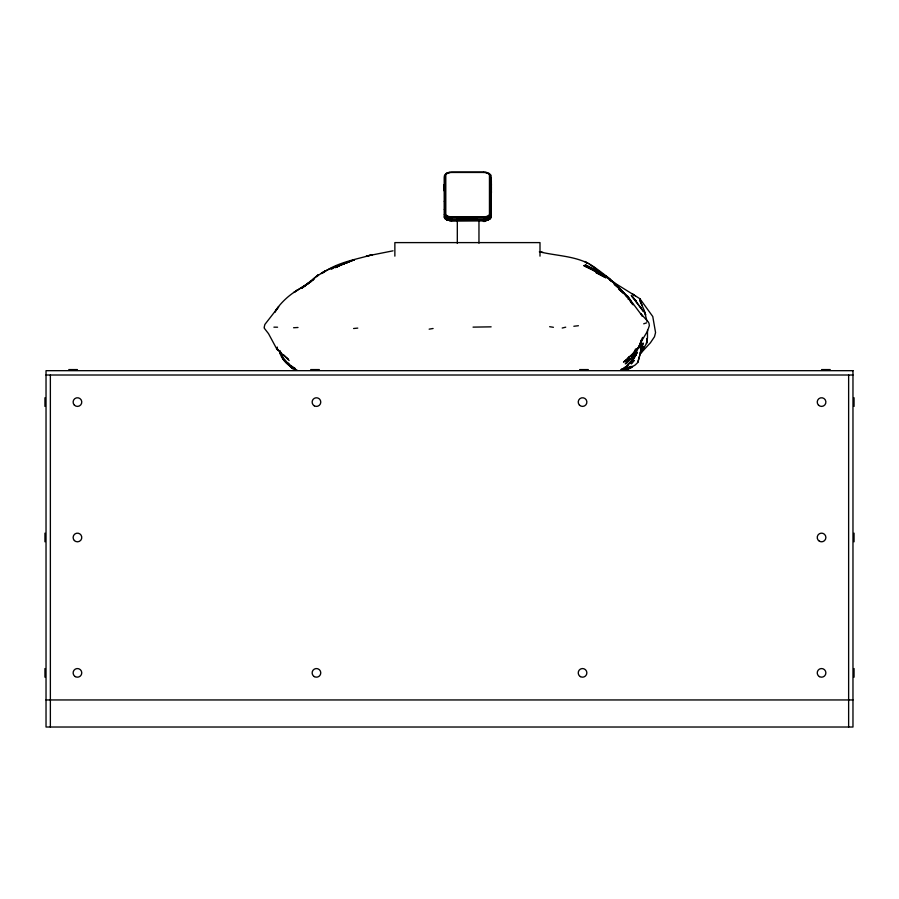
<?xml version="1.0" encoding="UTF-8"?>
<svg xmlns="http://www.w3.org/2000/svg" width="899" height="899" viewBox="0 0 899 899"><rect width="100%" height="100%" fill="white"/><g stroke="black" fill="none" stroke-linecap="round" stroke-linejoin="round"><path stroke-width="1.35" d="M443.904 190.633L443.904 184.655M444.308 190.689L444.308 184.542M465.019 218.524L466.188 218.94M465.603 218.479L468.626 218.187L468.076 218.94M490.944 193.027L490.944 183.857M491.079 193.027L491.079 186.936M491.079 186.711L491.079 183.879M491.36 183.924L491.36 192.982L491.36 191.251M491.36 189.97L491.36 186.756M491.36 185.643L491.36 183.947M444.308 189.172L444.308 188.599M641.515 339.496L640.818 351.52L637.841 362.454L635.132 365.05L628.12 369.231M489.977 216.367L487.303 217.704C489.27 222.997 475.638 222.109 489.977 218.637L490.944 214.569M640.425 348.745L641.234 341.294L632.761 360.319L627.39 364.848L632.761 360.319L637.177 352.509L633.964 358.094L632.323 360.094L636.29 354.464L628.232 364.432L630.615 362.185L629.581 363.174M641.178 343.676L641.268 341.317L638.964 347.711M464.48 219.457L465.322 219.884M444.308 214.569L446.443 217.131L449.725 218.075L449.77 220.66L449.905 219.997L485.359 219.997L485.449 220.682L485.539 218.075L487.303 217.704M276.746 347.598L278.218 350.486L276.746 347.598L276.971 349.351L288.399 359.51L283.781 354.993M637.301 348.745L635.469 350.43L639.717 345.935L639.818 344.059M647.482 330.147L647.482 337.9L646.448 343.508L647.089 341.35L647.201 339.181L646.448 343.508L641.043 352.959L641.751 350.689M641.088 342.373L641.234 340.901M646.864 340.272L647.055 338.485M488.326 219.142L488.674 219.738L488.809 217.131M487.202 220.3L489.977 218.637M490.607 181.497L490.697 175.024L488.809 173.383M444.308 201.354L445.005 200.758M444.308 209.512L445.005 208.916M458.726 219.356L457.917 219.255L458.726 219.098M460.524 219.255L461.232 219.513M461.94 219.289L462.547 218.884M471.705 219.637L471.705 219.053M471.705 219.558L472.413 219.311L471.705 219.131M473.02 219.637L473.02 219.053M473.604 219.637L473.604 219.053M474.267 219.053L474.357 219.693M474.267 219.558L474.964 219.401L474.357 219.075M476.212 219.053L475.919 219.738L475.627 219.053M477.032 219.131L477.684 219.558L477.032 219.053M490.674 217.906L489.371 219.053L490.697 217.749L490.742 192.42M277.319 347.081L276.971 349.351L268.52 333.664L264.194 328.09M449.815 220.682L451.601 220.772L451.568 218.199L449.725 218.075M632.345 355.465L631.986 357.375L635.571 348.947M637.796 362.331L643.133 342.991L640.605 352.048L642.336 349.25L640.29 352.475M464.614 218.075C464.783 219.884 469.469 219.873 469.649 218.075M264.194 327.326L264.857 324.472L278.679 306.705L274.914 312.144L276.162 309.728C281.758 301.839 289.186 295.063 297.49 290.074L293.917 292.467L308.683 283.084L297.063 290.31M642.515 337.417L639.717 345.935M444.556 177.283L444.556 217.749C446.061 219.57 443.443 214.951 444.645 218.041M490.371 218.221L490.944 216.828L490.607 218.041M468.604 218.963L465.716 219.03M642.324 347.149L640.605 352.048L643.493 346.789L640.538 352.082M641.751 339.496L640.324 343.249L641.212 341.451M632.761 360.319L633.964 356.847M483.673 220.806L483.696 218.199L485.539 218.075M640.639 352.161L641.684 349.733L640.538 352.228M451.59 220.806L449.725 220.334M628.693 356.959L627.704 359.106L623.513 362.128L631.177 355.352L625.153 361.353L628.682 358.072L627.704 359.106L636.604 349.374M490.438 181.553L490.697 177.283M641.661 340.541L640.796 342.35L647.46 331.237L649.359 325.595L648.921 322.955M489.888 218.907L488.326 219.738M457.22 218.951L456.726 219.513M459.22 219.008L459.973 219.098M462.738 219.356L462.131 218.951M640.92 351.599L642.875 347.643L640.403 352.127M464.592 218.738L464.48 219.525M465.592 220.098L469.784 219.457M638.897 346.329L640.762 343.373M641.043 352.959L650.415 342.777L654.494 336.743L655.562 332.574L652.764 316.515L639.886 298.726L632.593 294.108L635.571 296.007M323.191 272.79C337.181 262.407 355.97 259.44 372.602 254.664L366.298 256.136L393.043 250.821M316.808 276.645C327.169 267.632 342.025 265.284 354.386 259.665L337.339 266.385L348.216 262.07L345.677 263.059M489.371 218.457L490.034 217.659M489.528 219.086L490.697 217.749M456.726 218.94L457.018 219.614L457.119 218.85M457.31 219.513L457.31 218.94M633.357 354.79L635.548 351.925L632.166 357.544L625.266 363.859L630.188 358.521M301.626 288.388L318.415 274.678L313.324 279.151M302.042 287.961L313.965 279.263L303.806 286.523M321.527 273.431L325.337 270.813L321.089 273.633M302.716 287.444L310.953 281.567L305.649 284.927M460.535 219.289L461.142 219.57L461.142 218.884M475.627 219.131L476.335 219.378M447.96 217.704L448.129 220.334L448.309 219.671M490.438 192.577L490.742 217.243M625.412 369.332L630.559 366.455L626.749 368.59M331.214 269.307L333.686 267.981M465.075 218.569L464.704 219.57M336.327 266.756L338.788 265.52L334.709 267.486M623.187 369.41L626.513 367.77L624.895 368.568M335.316 267.666L338.26 266.25M629.21 368.455L631.93 367.152L627.727 369.118M338.148 266.295L335.956 267.318L343.047 264.137M627.727 368.804L632.3 366.309L626.457 369.343M625.243 369.073L627.457 368.062L623.962 369.658M621.838 369.231L627.614 366.455L620.67 369.68M488.798 219.536L486.955 220.266L486.955 219.671M342.261 264.239L354.386 259.665M346.52 262.677L336.35 266.396L348.216 262.07M459.367 218.951L459.928 219.086M473.604 219.131L472.919 219.468M446.938 219.142L446.589 219.738L446.443 217.131M643.695 323.809L646.696 322.808M469.244 219.918L468.671 220.098M562.212 328.034L565.718 327.18M449.725 172.439L446.443 173.383L444.308 175.946L444.342 216.985M485.359 220.592L487.292 220.12M429.149 329.158L433.093 328.495M445.286 216.367L445.882 219.053M573.843 326.258L578.417 325.73M353.588 328.517L357.768 328.101M465.3 218.378L468.671 218.423M485.527 220.48L451.568 220.705L446.443 219.39M293.568 327.742L298.007 327.494M473.054 327.124L491.124 326.843M451.568 218.199L483.696 218.199M451.568 220.457L483.696 220.457M451.568 220.603L483.696 220.603M68.773 369.59L77.449 369.59M310.683 369.59L319.347 369.59M579.653 369.59L588.317 369.59M821.551 369.59L830.226 369.59M46.029 375.007L852.971 375.007M46.029 699.95L852.971 699.95M273.914 327.157L277.566 327.202M648.482 322.157L640.627 313.493L642.493 316.268L627.626 296.4L628.098 299.131M468.671 218.356L469.244 218.524M549.649 326.708L553.413 327.292M540.366 252.001C557.852 256.148 577.518 255.979 592.857 266.126C605.218 274.746 617.265 284.264 626.603 296.209M539.344 251.832L543.086 252.428M485.539 172.439L487.303 172.799M448.005 220.233L449.905 220.592M446.466 219.536L448.309 220.266M296.94 369.995L292.714 368.208L294.85 369.118M596.217 271.835L583.754 265.531L606.589 276.33L617.085 285.612L623.76 293.153M587.856 267.396L585.294 266.16L591.834 269.385M281.679 354.981C282.702 361.196 288.748 364.915 293.074 368.882L285.803 362.117L295.355 368.68C288.298 365.5 280.589 359.218 279.701 351.127M595.823 270.273L585.182 264.778L603.881 275.206M592.553 269.655L596.228 271.689M289.736 365.724L292.231 367.152M588.508 263.576L584.923 261.497L586.856 263.171M592.385 269.599L594.497 270.835M610.5 280.409L634.346 295.22M610.41 280.376L614.601 282.949L611.219 280.78M445.286 218.637L446.938 219.738M445.365 218.907L446.691 219.783M589.564 264.284L610.635 280.364M596.206 268.857L593.789 267.127M609.724 279.578L612.747 281.96M607.23 277.004L609.87 279.117M609.612 279.522L612.298 281.724M290.074 366.354L292.074 368.039M614.051 284.073L618.624 288.051L614.927 284.814M608.96 278.476L610.342 279.746M623.288 293.22L618.849 289.242L628.199 296.704L631.356 301.918M286.444 357.757L289.163 360.51M612.084 281.398L615.871 285.298M626.625 296.041L617.512 286.32L627.502 297.468M444.556 217.749L445.735 219.086M444.578 217.906L445.466 219.008M626.165 295.67L627.367 297.232M632.93 297.513L631.278 295.344L643.695 311.762L634.582 299.693M629.143 299.176L631.93 303.143M640.234 306.615L641.189 307.919M628.862 299.052L632.098 303.795M630.637 301.356L633.053 304.783M288.467 363.117L289.815 365.556L283.309 357.937L280.297 352.284M642.234 305.559L640.38 301.772L644.1 310.065L647.055 321.392M282.297 356.959L283.252 359.263L282.072 356.06M280.6 351.914L282.005 355.712M640.998 303.03L639.886 298.726L640.043 301.345M490.697 175.024L490.854 217.131M490.674 177.44L490.854 178.508M490.506 177.732L490.809 184.261M445.005 216.805L445.23 217.659M444.825 217.389L445.05 218.266M444.511 217.243L444.893 218.221M279.578 350.779L280.05 353.206L279.724 350.543M279.634 352.228L279.881 353.633M279.803 351.172L280.05 353.206M647.022 340.586L647.089 341.35M854.05 397.751L854.05 406.415M854.05 533.141L854.05 541.805M854.05 668.541L854.05 677.205M848.634 375.007L848.634 727.021M539.996 256.148L539.996 242.606L394.863 242.606L394.863 256.148M491.36 180.8L491.36 184.115M490.607 192.521L490.607 217.333M478.965 220.817L478.965 243.168M457.31 221.087L457.31 243.438M444.825 200.78L444.825 208.939M444.657 200.837L444.657 208.995M50.366 375.007L50.366 727.021M44.95 397.751L44.95 406.415M44.95 533.141L44.95 541.805M44.95 668.541L44.95 677.205M634.098 360.51L631.267 363.735L634.098 360.51M627.907 365.443L624.85 367.466L627.907 365.443M483.651 172.069L451.613 172.069A6.608 3.304 0 0 0 445.005 175.372L445.005 213.951A6.608 3.304 0 0 0 451.613 217.255L483.651 217.255A6.608 3.304 0 0 0 490.258 213.951L490.258 175.372A6.608 3.304 0 0 0 483.651 172.069M483.651 172.462L451.613 172.462A5.81 2.911 0 0 0 445.792 175.372L445.792 213.951A5.81 2.911 0 0 0 451.613 216.861L483.651 216.861A5.81 2.911 0 0 0 489.461 213.951L489.461 175.372A5.81 2.911 0 0 0 483.651 172.462M852.971 370.68L46.029 370.68L46.029 727.021L852.971 727.021L852.971 370.68M598.948 274.094L596.015 272.566L605.926 277.791L598.948 274.094M614.444 282.971L612.253 281.522L614.444 282.971M289.59 365.668L287.444 363.735L289.59 365.668M634.829 299.581L632.031 296.367L636.526 301.603L634.829 299.581M644.988 313.032L644.167 311.009L645.696 314.92L644.988 313.032M75.28 676.621A4.338 4.338 0 0 0 81.775 672.868A4.338 4.338 0 0 0 75.28 669.114A4.338 4.338 0 0 0 75.28 676.621M314.29 676.621A4.338 4.338 0 0 0 320.786 672.868A4.338 4.338 0 0 0 314.29 669.114A4.338 4.338 0 0 0 314.29 676.621M580.383 676.621A4.338 4.338 0 0 0 586.878 672.868A4.338 4.338 0 0 0 580.383 669.114A4.338 4.338 0 0 0 580.383 676.621M819.394 676.621A4.338 4.338 0 0 0 825.889 672.868A4.338 4.338 0 0 0 819.394 669.114A4.338 4.338 0 0 0 819.394 676.621M74.381 540.546A4.338 4.338 0 0 0 81.629 538.602A4.338 4.338 0 0 0 76.325 533.298A4.338 4.338 0 0 0 74.381 540.546M819.394 541.232A4.338 4.338 0 0 0 825.889 537.478A4.338 4.338 0 0 0 819.394 533.725A4.338 4.338 0 0 0 819.394 541.232M74.381 405.146A4.338 4.338 0 0 0 81.629 403.213A4.338 4.338 0 0 0 76.325 397.897A4.338 4.338 0 0 0 74.381 405.146M314.29 405.842A4.338 4.338 0 0 0 320.786 402.089A4.338 4.338 0 0 0 314.29 398.336A4.338 4.338 0 0 0 314.29 405.842M579.484 405.146A4.338 4.338 0 0 0 586.732 403.213A4.338 4.338 0 0 0 581.428 397.897A4.338 4.338 0 0 0 579.484 405.146M818.495 405.146A4.338 4.338 0 0 0 825.743 403.213A4.338 4.338 0 0 0 820.439 397.897A4.338 4.338 0 0 0 818.495 405.146"/></g></svg>
